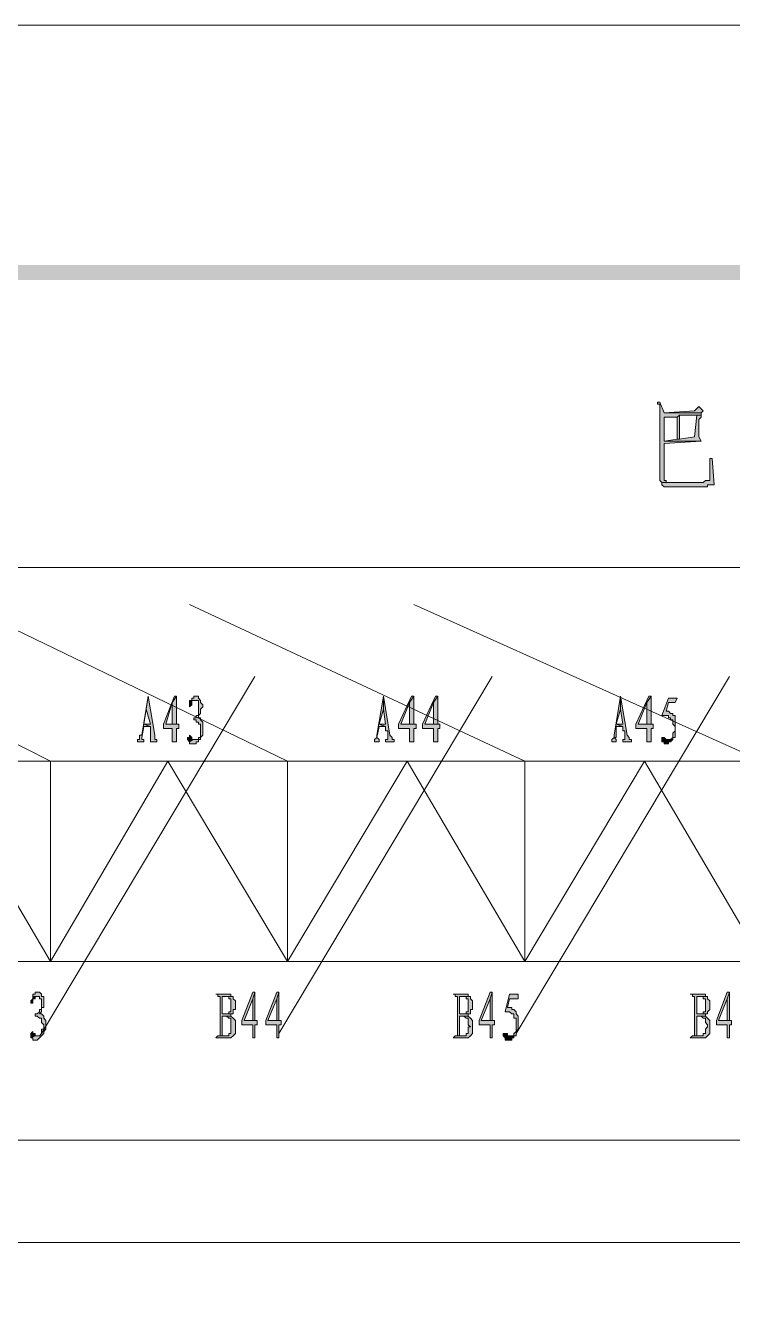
# Model space of a CAD drawing. Header units: millimetres. Extents: x 6 to 291, y 4 to 206.
# Drawn here: x 228.75 to 242.51, y 181.12 to 205.74 of the extents above; entities that cross this region are included whole.
import ezdxf

# ---------------------------------------------------------------- set-up
doc = ezdxf.new("R2010")
doc.units = ezdxf.units.MM
doc.layers.add('C00-00-00', color=7, linetype='Continuous')

msp = doc.modelspace()

# ---------------------------------------------------------------- hatches: boundary and pattern name
at = {"layer": 'C00-00-00'}
h = msp.add_hatch(color=256, dxfattribs=at)
h.dxf.hatch_style = 2
h.paths.add_polyline_path([(17.653, 201.083336), (17.907, 200.787002), (286.469659, 201.083336)])
h = msp.add_hatch(color=256, dxfattribs=at)
h.dxf.hatch_style = 2
h.paths.add_polyline_path([(17.907, 200.787002), (286.469659, 201.083336), (286.173327, 200.787002)])
h = msp.add_hatch(color=256, dxfattribs=at)
h.dxf.hatch_style = 2
h.paths.add_polyline_path([(241.088337, 198.416336), (241.046003, 198.416336), (241.046003, 198.374002), (241.088337, 198.374002), (241.088337, 198.247002), (241.088337, 198.204669), (241.088337, 196.892336), (241.13067, 196.850002), (241.25767, 196.850002), (241.215337, 196.850002), (241.215337, 196.892336), (241.173003, 196.892336), (241.173003, 196.934669), (241.173003, 197.612002), (241.89267, 197.654336), (241.173003, 197.654336), (241.173003, 198.120002), (241.427003, 198.120002), (241.469337, 198.162336), (241.808003, 198.162336), (241.89267, 198.162336), (241.89267, 198.204669), (241.173003, 198.204669)])
h = msp.add_hatch(color=256, dxfattribs=at)
h.dxf.hatch_style = 2
h.paths.add_polyline_path([(241.850338, 198.331669), (241.808004, 198.289336), (241.765671, 198.247002), (241.173004, 198.204669), (241.892671, 198.204669), (241.935004, 198.247002)])
h = msp.add_hatch(color=256, dxfattribs=at)
h.dxf.hatch_style = 2
h.paths.add_polyline_path([(241.892664, 198.162336), (241.807997, 198.162336), (241.765664, 197.739003), (241.469331, 197.696669), (241.426997, 197.696669), (241.172997, 197.654336), (241.892664, 197.654336), (241.850331, 197.739003), (241.850331, 198.077669), (241.892664, 198.120003)])
h = msp.add_hatch(color=256, dxfattribs=at)
h.dxf.hatch_style = 2
h.paths.add_polyline_path([(241.469337, 198.162336), (241.426995, 198.120003), (241.426995, 197.696669), (241.469337, 197.696669)])
h = msp.add_hatch(color=256, dxfattribs=at)
h.dxf.hatch_style = 2
h.paths.add_polyline_path([(242.104328, 197.315669), (242.061994, 197.315669), (242.061994, 197.273336), (242.061994, 197.231002), (242.061994, 197.146336), (242.061994, 196.892336), (242.019661, 196.892336), (241.977328, 196.892336), (241.934994, 196.850002), (241.257661, 196.850002), (241.130661, 196.850002), (241.130661, 196.807669), (241.172994, 196.765336), (241.215328, 196.765336), (241.257661, 196.765336), (241.807994, 196.765336), (241.850328, 196.765336), (242.019661, 196.765336), (242.019661, 196.807669), (242.104328, 196.807669), (242.146661, 196.807669)])
h = msp.add_hatch(color=256, dxfattribs=at)
h.dxf.hatch_style = 2
h.paths.add_polyline_path([(231.139994, 192.701335), (231.012994, 191.939335), (230.97066, 191.939335), (230.97066, 191.897002), (230.97066, 191.854669), (230.928327, 191.854669), (230.928327, 191.812335), (231.055327, 191.812335), (231.055327, 191.854669), (231.012994, 191.854669), (231.012994, 191.897002), (231.055327, 192.108669), (231.182327, 192.108669), (231.055327, 192.151002), (231.09766, 192.447335)])
h = msp.add_hatch(color=256, dxfattribs=at)
h.dxf.hatch_style = 2
h.paths.add_polyline_path([(231.139994, 192.701335), (231.09766, 192.447335), (231.182327, 192.151002), (231.055327, 192.151002), (231.182327, 192.108669), (231.182327, 192.024002), (231.182327, 191.854669), (231.182327, 191.812335), (231.309327, 191.812335), (231.309327, 191.854669), (231.266994, 191.854669), (231.266994, 191.897002), (231.266994, 191.939335)])
h = msp.add_hatch(color=256, dxfattribs=at)
h.dxf.hatch_style = 2
h.paths.add_polyline_path([(231.690331, 192.701335), (231.647998, 192.701335), (231.436331, 192.151002), (231.436331, 192.066335), (231.605665, 192.066335), (231.605665, 191.812335), (231.690331, 191.812335), (231.690331, 192.066335), (231.732665, 192.066335), (231.732665, 192.151002), (231.690331, 192.151002), (231.478665, 192.151002), (231.605665, 192.574335)])
h = msp.add_hatch(color=256, dxfattribs=at)
h.dxf.hatch_style = 2
h.paths.add_polyline_path([(231.690331, 192.701335), (231.605663, 192.574336), (231.605663, 192.151003), (231.478668, 192.151003), (231.690331, 192.151003)])
h = msp.add_hatch(color=256, dxfattribs=at)
h.dxf.hatch_style = 2
h.paths.add_polyline_path([(232.071332, 192.701335), (232.028999, 192.701335), (232.028999, 192.659002), (231.986665, 192.659002), (231.986665, 192.616669), (231.944332, 192.616669), (232.028999, 192.616669), (232.113665, 192.616669), (232.113665, 192.574335), (232.113665, 192.362669), (232.113665, 192.320335), (232.071332, 192.320335), (232.071332, 192.278002), (232.028999, 192.278002), (232.028999, 192.235669), (232.071332, 192.235669), (232.071332, 192.193335), (232.113665, 192.193335), (232.113665, 192.151002), (232.155999, 192.151002), (232.155999, 192.108669), (232.155999, 192.066335), (232.155999, 191.981669), (232.155999, 191.897002), (232.113665, 191.897002), (232.113665, 191.854669), (232.071332, 191.854669), (232.028999, 191.854669), (231.944332, 191.812335), (231.944332, 191.770002), (231.986665, 191.770002), (232.071332, 191.770002), (232.071332, 191.812335), (232.113665, 191.812335), (232.113665, 191.854669), (232.155999, 191.854669), (232.155999, 191.897002), (232.198332, 191.939335), (232.198332, 191.981669), (232.198332, 192.151002), (232.198332, 192.193335), (232.155999, 192.235669), (232.155999, 192.278002), (232.113665, 192.278002), (232.113665, 192.320335), (232.155999, 192.362669), (232.155999, 192.405002), (232.155999, 192.447335), (232.198332, 192.489669), (232.198332, 192.532002), (232.155999, 192.574335), (232.155999, 192.616669), (232.113665, 192.659002), (232.113665, 192.701335)])
h = msp.add_hatch(color=256, dxfattribs=at)
h.dxf.hatch_style = 2
h.paths.add_polyline_path([(231.944337, 192.616669), (231.944337, 192.574335), (231.944337, 192.532002), (231.944337, 192.489669), (231.986671, 192.532002), (231.986671, 192.574335), (231.986671, 192.616669), (232.029004, 192.616669)])
h = msp.add_hatch(color=256, dxfattribs=at)
h.dxf.hatch_style = 2
h.paths.add_polyline_path([(235.712001, 192.701335), (235.585001, 191.939335), (235.585001, 191.897002), (235.542668, 191.854669), (235.542668, 191.812335), (235.627335, 191.812335), (235.627335, 191.854669), (235.585001, 191.897002), (235.627335, 192.108669), (235.754335, 192.108669), (235.627335, 192.151002), (235.712001, 192.447335)])
h = msp.add_hatch(color=256, dxfattribs=at)
h.dxf.hatch_style = 2
h.paths.add_polyline_path([(235.712001, 192.701335), (235.712001, 192.447335), (235.754335, 192.151002), (235.627335, 192.151002), (235.754335, 192.108669), (235.754335, 192.024002), (235.796668, 192.024002), (235.796668, 191.854669), (235.754335, 191.854669), (235.754335, 191.812335), (235.923668, 191.812335), (235.923668, 191.854669), (235.881335, 191.854669), (235.881335, 191.897002), (235.839001, 191.939335)])
h = msp.add_hatch(color=256, dxfattribs=at)
h.dxf.hatch_style = 2
h.paths.add_polyline_path([(236.304665, 192.701335), (236.262332, 192.701335), (236.008332, 192.151002), (236.008332, 192.066335), (236.219999, 192.066335), (236.219999, 191.812335), (236.304665, 191.812335), (236.304665, 192.066335), (236.346999, 192.066335), (236.346999, 192.151002), (236.304665, 192.151002), (236.050665, 192.151002), (236.219999, 192.574335)])
h = msp.add_hatch(color=256, dxfattribs=at)
h.dxf.hatch_style = 2
h.paths.add_polyline_path([(236.304665, 192.701335), (236.219997, 192.574336), (236.219997, 192.151003), (236.05066, 192.151003), (236.304665, 192.151003)])
h = msp.add_hatch(color=256, dxfattribs=at)
h.dxf.hatch_style = 2
h.paths.add_polyline_path([(236.770335, 192.701335), (236.728001, 192.701335), (236.474001, 192.151002), (236.474001, 192.066335), (236.685668, 192.066335), (236.685668, 191.812335), (236.770335, 191.812335), (236.770335, 192.066335), (236.812668, 192.066335), (236.812668, 192.151002), (236.770335, 192.151002), (236.516335, 192.151002), (236.685668, 192.574335)])
h = msp.add_hatch(color=256, dxfattribs=at)
h.dxf.hatch_style = 2
h.paths.add_polyline_path([(236.770335, 192.701335), (236.685666, 192.574336), (236.685666, 192.151003), (236.516329, 192.151003), (236.770335, 192.151003)])
h = msp.add_hatch(color=256, dxfattribs=at)
h.dxf.hatch_style = 2
h.paths.add_polyline_path([(240.326335, 192.701335), (240.199335, 191.939335), (240.199335, 191.897002), (240.157002, 191.854669), (240.157002, 191.812335), (240.241669, 191.812335), (240.241669, 191.854669), (240.199335, 191.897002), (240.241669, 191.897002), (240.241669, 192.108669), (240.368669, 192.108669), (240.241669, 192.151002), (240.326335, 192.447335)])
h = msp.add_hatch(color=256, dxfattribs=at)
h.dxf.hatch_style = 2
h.paths.add_polyline_path([(240.326335, 192.701335), (240.326335, 192.447335), (240.368669, 192.151002), (240.241669, 192.151002), (240.368669, 192.108669), (240.368669, 192.024002), (240.411002, 192.024002), (240.411002, 191.897002), (240.411002, 191.854669), (240.368669, 191.854669), (240.368669, 191.812335), (240.538002, 191.812335), (240.538002, 191.854669), (240.495669, 191.854669), (240.495669, 191.897002), (240.453335, 191.939335)])
h = msp.add_hatch(color=256, dxfattribs=at)
h.dxf.hatch_style = 2
h.paths.add_polyline_path([(240.918999, 192.701335), (240.876666, 192.701335), (240.622666, 192.151002), (240.622666, 192.066335), (240.834333, 192.066335), (240.834333, 191.812335), (240.918999, 191.812335), (240.918999, 192.066335), (240.961333, 192.066335), (240.961333, 192.151002), (240.918999, 192.151002), (240.664999, 192.151002), (240.834333, 192.574335)])
h = msp.add_hatch(color=256, dxfattribs=at)
h.dxf.hatch_style = 2
h.paths.add_polyline_path([(240.918999, 192.701335), (240.834331, 192.574336), (240.834331, 192.151003), (240.664994, 192.151003), (240.918999, 192.151003)])
h = msp.add_hatch(color=256, dxfattribs=at)
h.dxf.hatch_style = 2
h.paths.add_polyline_path([(241.426995, 192.659003), (241.257661, 192.659003), (241.130661, 192.320336), (241.215328, 192.320336), (241.257661, 192.320336), (241.257661, 192.278003), (241.299995, 192.278003), (241.299995, 192.23567), (241.342328, 192.23567), (241.342328, 192.193336), (241.342328, 192.151003), (241.384661, 192.10867), (241.384661, 192.024003), (241.342328, 191.98167), (241.342328, 191.939336), (241.342328, 191.897003), (241.299995, 191.85467), (241.257661, 191.85467), (241.215328, 191.85467), (241.342328, 191.85467), (241.342328, 191.897003), (241.384661, 191.897003), (241.384661, 191.939336), (241.384661, 191.98167), (241.384661, 192.23567), (241.384661, 192.278003), (241.384661, 192.320336), (241.342328, 192.320336), (241.342328, 192.36267), (241.299995, 192.36267), (241.257661, 192.405003), (241.215328, 192.405003), (241.257661, 192.574336), (241.384661, 192.574336)])
h = msp.add_hatch(color=256, dxfattribs=at)
h.dxf.hatch_style = 2
h.paths.add_polyline_path([(231.944337, 191.939336), (231.944337, 191.897002), (231.902004, 191.897002), (231.902004, 191.854669), (231.944337, 191.812336), (232.029004, 191.854669), (231.986671, 191.854669), (231.986671, 191.897002)])
h = msp.add_hatch(color=256, dxfattribs=at)
h.dxf.hatch_style = 2
h.paths.add_polyline_path([(241.173005, 191.897002), (241.130672, 191.897002), (241.130672, 191.854668), (241.130672, 191.812335), (241.173005, 191.812335), (241.173005, 191.770002), (241.257672, 191.770002), (241.257672, 191.812335), (241.300005, 191.812335), (241.342339, 191.854668), (241.215339, 191.854668)])
h = msp.add_hatch(color=256, dxfattribs=at)
h.dxf.hatch_style = 2
h.paths.add_polyline_path([(228.981001, 186.944003), (228.938667, 186.944003), (228.938667, 186.90167), (228.896334, 186.90167), (228.896334, 186.859337), (228.981001, 186.859337), (229.023334, 186.859337), (229.023334, 186.817003), (229.065667, 186.817003), (229.065667, 186.605337), (229.023334, 186.605337), (229.023334, 186.563003), (228.981001, 186.52067), (228.938667, 186.52067), (228.938667, 186.478337), (228.981001, 186.478337), (229.023334, 186.436003), (229.065667, 186.436003), (229.065667, 186.39367), (229.065667, 186.351337), (229.108001, 186.309003), (229.108001, 186.224337), (229.065667, 186.224337), (229.065667, 186.13967), (229.023334, 186.097337), (228.938667, 186.097337), (228.854001, 186.055003), (228.896334, 186.055003), (228.896334, 186.01267), (228.981001, 186.01267), (229.023334, 186.055003), (229.065667, 186.097337), (229.108001, 186.13967), (229.108001, 186.182003), (229.150334, 186.224337), (229.150334, 186.39367), (229.108001, 186.436003), (229.108001, 186.478337), (229.065667, 186.52067), (229.023334, 186.52067), (229.065667, 186.563003), (229.065667, 186.605337), (229.065667, 186.64767), (229.108001, 186.64767), (229.108001, 186.690003), (229.108001, 186.732337), (229.108001, 186.77467), (229.108001, 186.817003), (229.108001, 186.859337), (229.065667, 186.859337), (229.065667, 186.90167), (229.023334, 186.944003)])
h = msp.add_hatch(color=256, dxfattribs=at)
h.dxf.hatch_style = 2
h.paths.add_polyline_path([(232.62167, 186.901669), (232.452337, 186.901669), (232.49467, 186.901669), (232.49467, 186.859336), (232.537003, 186.859336), (232.537003, 186.097336), (232.49467, 186.097336), (232.62167, 186.097336), (232.579337, 186.097336), (232.579337, 186.478336), (232.74867, 186.478336), (232.706337, 186.478336), (232.74867, 186.478336), (232.74867, 186.520669), (232.62167, 186.520669), (232.579337, 186.520669), (232.579337, 186.859336), (232.62167, 186.859336), (232.74867, 186.859336), (232.74867, 186.901669), (232.706337, 186.901669)])
h = msp.add_hatch(color=256, dxfattribs=at)
h.dxf.hatch_style = 2
h.paths.add_polyline_path([(233.214334, 186.944003), (233.172001, 186.944003), (232.960334, 186.39367), (232.960334, 186.309003), (233.172001, 186.309003), (233.172001, 186.055003), (233.214334, 186.055003), (233.214334, 186.309003), (233.256667, 186.309003), (233.256667, 186.39367), (233.214334, 186.39367), (233.002667, 186.39367), (233.172001, 186.817003)])
h = msp.add_hatch(color=256, dxfattribs=at)
h.dxf.hatch_style = 2
h.paths.add_polyline_path([(233.214334, 186.944003), (233.172008, 186.817002), (233.172008, 186.393669), (233.002671, 186.393669), (233.214334, 186.393669)])
h = msp.add_hatch(color=256, dxfattribs=at)
h.dxf.hatch_style = 2
h.paths.add_polyline_path([(233.680003, 186.944003), (233.63767, 186.944003), (233.426003, 186.39367), (233.426003, 186.309003), (233.63767, 186.309003), (233.63767, 186.055003), (233.680003, 186.055003), (233.680003, 186.309003), (233.722337, 186.309003), (233.722337, 186.39367), (233.680003, 186.39367), (233.468337, 186.39367), (233.63767, 186.817003)])
h = msp.add_hatch(color=256, dxfattribs=at)
h.dxf.hatch_style = 2
h.paths.add_polyline_path([(233.680003, 186.944003), (233.637661, 186.817002), (233.637661, 186.393669), (233.46834, 186.393669), (233.680003, 186.393669)])
h = msp.add_hatch(color=256, dxfattribs=at)
h.dxf.hatch_style = 2
h.paths.add_polyline_path([(237.236004, 186.901669), (237.066671, 186.901669), (237.109004, 186.901669), (237.109004, 186.859336), (237.151337, 186.859336), (237.151337, 186.097336), (237.109004, 186.097336), (237.236004, 186.097336), (237.193671, 186.097336), (237.193671, 186.478336), (237.363004, 186.478336), (237.320671, 186.478336), (237.363004, 186.478336), (237.363004, 186.520669), (237.236004, 186.520669), (237.193671, 186.520669), (237.193671, 186.859336), (237.236004, 186.859336), (237.363004, 186.859336), (237.363004, 186.901669), (237.320671, 186.901669)])
h = msp.add_hatch(color=256, dxfattribs=at)
h.dxf.hatch_style = 2
h.paths.add_polyline_path([(237.828668, 186.944003), (237.786335, 186.944003), (237.574668, 186.39367), (237.574668, 186.309003), (237.786335, 186.309003), (237.786335, 186.055003), (237.828668, 186.055003), (237.828668, 186.309003), (237.871001, 186.309003), (237.871001, 186.39367), (237.828668, 186.39367), (237.617001, 186.39367), (237.786335, 186.817003)])
h = msp.add_hatch(color=256, dxfattribs=at)
h.dxf.hatch_style = 2
h.paths.add_polyline_path([(237.828668, 186.944003), (237.786326, 186.817002), (237.786326, 186.393669), (237.617004, 186.393669), (237.828668, 186.393669)])
h = msp.add_hatch(color=256, dxfattribs=at)
h.dxf.hatch_style = 2
h.paths.add_polyline_path([(238.336663, 186.901669), (238.16733, 186.901669), (238.082663, 186.563002), (238.124997, 186.563002), (238.16733, 186.563002), (238.209663, 186.520669), (238.251997, 186.520669), (238.251997, 186.478336), (238.251997, 186.436002), (238.29433, 186.436002), (238.29433, 186.393669), (238.29433, 186.351336), (238.29433, 186.266669), (238.29433, 186.224336), (238.29433, 186.182002), (238.251997, 186.139669), (238.251997, 186.097336), (238.209663, 186.097336), (238.124997, 186.097336), (238.251997, 186.097336), (238.29433, 186.097336), (238.29433, 186.139669), (238.29433, 186.182002), (238.336663, 186.224336), (238.336663, 186.478336), (238.29433, 186.520669), (238.29433, 186.563002), (238.251997, 186.605336), (238.209663, 186.605336), (238.209663, 186.647669), (238.16733, 186.647669), (238.124997, 186.647669), (238.16733, 186.817002), (238.336663, 186.817002)])
h = msp.add_hatch(color=256, dxfattribs=at)
h.dxf.hatch_style = 2
h.paths.add_polyline_path([(241.850338, 186.901669), (241.681004, 186.901669), (241.723338, 186.901669), (241.723338, 186.859336), (241.765671, 186.859336), (241.765671, 186.097336), (241.723338, 186.097336), (241.850338, 186.097336), (241.808004, 186.097336), (241.808004, 186.478336), (241.977338, 186.478336), (241.935004, 186.478336), (241.977338, 186.478336), (241.977338, 186.520669), (241.850338, 186.520669), (241.808004, 186.520669), (241.808004, 186.859336), (241.850338, 186.859336), (241.977338, 186.859336), (241.977338, 186.901669), (241.935004, 186.901669)])
h = msp.add_hatch(color=256, dxfattribs=at)
h.dxf.hatch_style = 2
h.paths.add_polyline_path([(242.443002, 186.944003), (242.400669, 186.944003), (242.189002, 186.39367), (242.189002, 186.309003), (242.400669, 186.309003), (242.400669, 186.055003), (242.443002, 186.055003), (242.443002, 186.309003), (242.485335, 186.309003), (242.485335, 186.39367), (242.443002, 186.39367), (242.231335, 186.39367), (242.400669, 186.817003)])
h = msp.add_hatch(color=256, dxfattribs=at)
h.dxf.hatch_style = 2
h.paths.add_polyline_path([(242.443002, 186.944003), (242.40066, 186.817002), (242.40066, 186.393669), (242.231339, 186.393669), (242.443002, 186.393669)])
h = msp.add_hatch(color=256, dxfattribs=at)
h.dxf.hatch_style = 2
h.paths.add_polyline_path([(228.896332, 186.859337), (228.896332, 186.817003), (228.853999, 186.77467), (228.853999, 186.732337), (228.896332, 186.732337), (228.896332, 186.77467), (228.896332, 186.817003), (228.938665, 186.817003), (228.938665, 186.859337), (228.980999, 186.859337)])
h = msp.add_hatch(color=256, dxfattribs=at)
h.dxf.hatch_style = 2
h.paths.add_polyline_path([(232.748665, 186.859337), (232.621665, 186.859337), (232.663998, 186.859337), (232.706331, 186.859337), (232.706331, 186.817003), (232.748665, 186.817003), (232.748665, 186.732337), (232.748665, 186.64767), (232.748665, 186.563003), (232.706331, 186.563003), (232.706331, 186.52067), (232.663998, 186.52067), (232.621665, 186.52067), (232.748665, 186.52067), (232.790998, 186.52067), (232.790998, 186.563003), (232.790998, 186.605337), (232.833331, 186.605337), (232.833331, 186.77467), (232.790998, 186.817003), (232.790998, 186.859337)])
h = msp.add_hatch(color=256, dxfattribs=at)
h.dxf.hatch_style = 2
h.paths.add_polyline_path([(237.362999, 186.859337), (237.235999, 186.859337), (237.278332, 186.859337), (237.320665, 186.859337), (237.320665, 186.817003), (237.362999, 186.817003), (237.362999, 186.732337), (237.362999, 186.64767), (237.362999, 186.563003), (237.320665, 186.563003), (237.320665, 186.52067), (237.278332, 186.52067), (237.235999, 186.52067), (237.362999, 186.52067), (237.405332, 186.52067), (237.405332, 186.563003), (237.405332, 186.605337), (237.447665, 186.605337), (237.447665, 186.77467), (237.405332, 186.817003), (237.405332, 186.859337)])
h = msp.add_hatch(color=256, dxfattribs=at)
h.dxf.hatch_style = 2
h.paths.add_polyline_path([(241.977333, 186.859337), (241.892666, 186.859337), (241.934999, 186.859337), (241.934999, 186.817003), (241.977333, 186.817003), (241.977333, 186.77467), (241.977333, 186.732337), (241.977333, 186.64767), (241.977333, 186.563003), (241.934999, 186.563003), (241.934999, 186.52067), (241.892666, 186.52067), (241.850333, 186.52067), (241.977333, 186.52067), (242.019666, 186.52067), (242.019666, 186.563003), (242.061999, 186.605337), (242.061999, 186.77467), (242.019666, 186.817003), (242.019666, 186.859337)])
h = msp.add_hatch(color=256, dxfattribs=at)
h.dxf.hatch_style = 2
h.paths.add_polyline_path([(232.748665, 186.478336), (232.621665, 186.478336), (232.663998, 186.478336), (232.706331, 186.436003), (232.748665, 186.436003), (232.748665, 186.393669), (232.748665, 186.182003), (232.748665, 186.139669), (232.706331, 186.139669), (232.706331, 186.097336), (232.663998, 186.097336), (232.494665, 186.097336), (232.452331, 186.055003), (232.494665, 186.055003), (232.706331, 186.055003), (232.748665, 186.055003), (232.790998, 186.097336), (232.833331, 186.139669), (232.833331, 186.182003), (232.833331, 186.351336), (232.833331, 186.393669), (232.790998, 186.436003)])
h = msp.add_hatch(color=256, dxfattribs=at)
h.dxf.hatch_style = 2
h.paths.add_polyline_path([(237.362999, 186.478336), (237.235999, 186.478336), (237.278332, 186.478336), (237.320665, 186.436003), (237.362999, 186.436003), (237.362999, 186.393669), (237.362999, 186.309003), (237.405332, 186.266669), (237.362999, 186.266669), (237.362999, 186.182003), (237.362999, 186.139669), (237.320665, 186.139669), (237.320665, 186.097336), (237.278332, 186.097336), (237.108999, 186.097336), (237.066665, 186.055003), (237.108999, 186.055003), (237.320665, 186.055003), (237.362999, 186.055003), (237.405332, 186.097336), (237.447665, 186.139669), (237.447665, 186.182003), (237.447665, 186.351336), (237.447665, 186.393669), (237.405332, 186.436003)])
h = msp.add_hatch(color=256, dxfattribs=at)
h.dxf.hatch_style = 2
h.paths.add_polyline_path([(241.977333, 186.478336), (241.850333, 186.478336), (241.892666, 186.478336), (241.934999, 186.436003), (241.977333, 186.436003), (241.977333, 186.393669), (241.977333, 186.351336), (242.019666, 186.309003), (242.019666, 186.266669), (241.977333, 186.224336), (241.977333, 186.182003), (241.977333, 186.139669), (241.934999, 186.139669), (241.934999, 186.097336), (241.892666, 186.097336), (241.723333, 186.097336), (241.680999, 186.055003), (241.723333, 186.055003), (241.934999, 186.055003), (241.977333, 186.055003), (242.019666, 186.097336), (242.061999, 186.139669), (242.061999, 186.182003), (242.061999, 186.351336), (242.061999, 186.393669), (242.019666, 186.436003)])
h = msp.add_hatch(color=256, dxfattribs=at)
h.dxf.hatch_style = 2
h.paths.add_polyline_path([(228.896332, 186.182002), (228.853999, 186.139669), (228.853999, 186.097335), (228.853999, 186.055002), (228.938665, 186.097335), (228.938665, 186.139669), (228.896332, 186.139669)])
h = msp.add_hatch(color=256, dxfattribs=at)
h.dxf.hatch_style = 2
h.paths.add_polyline_path([(238.082674, 186.13967), (238.04034, 186.13967), (238.04034, 186.097336), (238.082674, 186.055003), (238.082674, 186.01267), (238.125007, 186.01267), (238.209674, 186.01267), (238.209674, 186.055003), (238.252007, 186.055003), (238.252007, 186.097336), (238.125007, 186.097336), (238.125007, 186.13967)])

# ---------------------------------------------------------------- linework, layer by layer
at = {"layer": 'C00-00-00', "lineweight": 15}
msp.add_lwpolyline([(291.126319, 205.740002), (5.799667, 205.740002), (5.799667, 3.979343), (291.126319, 3.979343)], dxfattribs=at)
at = {"layer": 'C00-00-00', "lineweight": 13}
for points in [[(241.088337, 198.416336), (241.046003, 198.416336), (241.046003, 198.374002), (241.088337, 198.374002), (241.088337, 198.247002), (241.088337, 198.204669), (241.088337, 196.892336), (241.13067, 196.850002), (241.25767, 196.850002), (241.215337, 196.850002), (241.215337, 196.892336), (241.173003, 196.892336), (241.173003, 196.934669), (241.173003, 197.612002), (241.89267, 197.654336), (241.173003, 197.654336), (241.173003, 198.120002), (241.427003, 198.120002), (241.469337, 198.162336), (241.808003, 198.162336), (241.89267, 198.162336), (241.89267, 198.204669), (241.173003, 198.204669)], [(241.850338, 198.331669), (241.808004, 198.289336), (241.765671, 198.247002), (241.173004, 198.204669), (241.892671, 198.204669), (241.935004, 198.247002)], [(241.892664, 198.162336), (241.807997, 198.162336), (241.765664, 197.739003), (241.469331, 197.696669), (241.426997, 197.696669), (241.172997, 197.654336), (241.892664, 197.654336), (241.850331, 197.739003), (241.850331, 198.077669), (241.892664, 198.120003)], [(241.469337, 198.162336), (241.426995, 198.120003), (241.426995, 197.696669), (241.469337, 197.696669)], [(242.104328, 197.315669), (242.061994, 197.315669), (242.061994, 197.273336), (242.061994, 197.231002), (242.061994, 197.146336), (242.061994, 196.892336), (242.019661, 196.892336), (241.977328, 196.892336), (241.934994, 196.850002), (241.257661, 196.850002), (241.130661, 196.850002), (241.130661, 196.807669), (241.172994, 196.765336), (241.215328, 196.765336), (241.257661, 196.765336), (241.807994, 196.765336), (241.850328, 196.765336), (242.019661, 196.765336), (242.019661, 196.807669), (242.104328, 196.807669), (242.146661, 196.807669)], [(231.139994, 192.701335), (231.012994, 191.939335), (230.97066, 191.939335), (230.97066, 191.897002), (230.97066, 191.854669), (230.928327, 191.854669), (230.928327, 191.812335), (231.055327, 191.812335), (231.055327, 191.854669), (231.012994, 191.854669), (231.012994, 191.897002), (231.055327, 192.108669), (231.182327, 192.108669), (231.055327, 192.151002), (231.09766, 192.447335)], [(231.139994, 192.701335), (231.09766, 192.447335), (231.182327, 192.151002), (231.055327, 192.151002), (231.182327, 192.108669), (231.182327, 192.024002), (231.182327, 191.854669), (231.182327, 191.812335), (231.309327, 191.812335), (231.309327, 191.854669), (231.266994, 191.854669), (231.266994, 191.897002), (231.266994, 191.939335)], [(231.690331, 192.701335), (231.647998, 192.701335), (231.436331, 192.151002), (231.436331, 192.066335), (231.605665, 192.066335), (231.605665, 191.812335), (231.690331, 191.812335), (231.690331, 192.066335), (231.732665, 192.066335), (231.732665, 192.151002), (231.690331, 192.151002), (231.478665, 192.151002), (231.605665, 192.574335)], [(231.690331, 192.701335), (231.605663, 192.574336), (231.605663, 192.151003), (231.478668, 192.151003), (231.690331, 192.151003)], [(232.071332, 192.701335), (232.028999, 192.701335), (232.028999, 192.659002), (231.986665, 192.659002), (231.986665, 192.616669), (231.944332, 192.616669), (232.028999, 192.616669), (232.113665, 192.616669), (232.113665, 192.574335), (232.113665, 192.362669), (232.113665, 192.320335), (232.071332, 192.320335), (232.071332, 192.278002), (232.028999, 192.278002), (232.028999, 192.235669), (232.071332, 192.235669), (232.071332, 192.193335), (232.113665, 192.193335), (232.113665, 192.151002), (232.155999, 192.151002), (232.155999, 192.108669), (232.155999, 192.066335), (232.155999, 191.981669), (232.155999, 191.897002), (232.113665, 191.897002), (232.113665, 191.854669), (232.071332, 191.854669), (232.028999, 191.854669), (231.944332, 191.812335), (231.944332, 191.770002), (231.986665, 191.770002), (232.071332, 191.770002), (232.071332, 191.812335), (232.113665, 191.812335), (232.113665, 191.854669), (232.155999, 191.854669), (232.155999, 191.897002), (232.198332, 191.939335), (232.198332, 191.981669), (232.198332, 192.151002), (232.198332, 192.193335), (232.155999, 192.235669), (232.155999, 192.278002), (232.113665, 192.278002), (232.113665, 192.320335), (232.155999, 192.362669), (232.155999, 192.405002), (232.155999, 192.447335), (232.198332, 192.489669), (232.198332, 192.532002), (232.155999, 192.574335), (232.155999, 192.616669), (232.113665, 192.659002), (232.113665, 192.701335)], [(231.944337, 192.616669), (231.944337, 192.574335), (231.944337, 192.532002), (231.944337, 192.489669), (231.986671, 192.532002), (231.986671, 192.574335), (231.986671, 192.616669), (232.029004, 192.616669)], [(235.712001, 192.701335), (235.585001, 191.939335), (235.585001, 191.897002), (235.542668, 191.854669), (235.542668, 191.812335), (235.627335, 191.812335), (235.627335, 191.854669), (235.585001, 191.897002), (235.627335, 192.108669), (235.754335, 192.108669), (235.627335, 192.151002), (235.712001, 192.447335)], [(235.712001, 192.701335), (235.712001, 192.447335), (235.754335, 192.151002), (235.627335, 192.151002), (235.754335, 192.108669), (235.754335, 192.024002), (235.796668, 192.024002), (235.796668, 191.854669), (235.754335, 191.854669), (235.754335, 191.812335), (235.923668, 191.812335), (235.923668, 191.854669), (235.881335, 191.854669), (235.881335, 191.897002), (235.839001, 191.939335)], [(236.304665, 192.701335), (236.262332, 192.701335), (236.008332, 192.151002), (236.008332, 192.066335), (236.219999, 192.066335), (236.219999, 191.812335), (236.304665, 191.812335), (236.304665, 192.066335), (236.346999, 192.066335), (236.346999, 192.151002), (236.304665, 192.151002), (236.050665, 192.151002), (236.219999, 192.574335)], [(236.304665, 192.701335), (236.219997, 192.574336), (236.219997, 192.151003), (236.05066, 192.151003), (236.304665, 192.151003)], [(236.770335, 192.701335), (236.728001, 192.701335), (236.474001, 192.151002), (236.474001, 192.066335), (236.685668, 192.066335), (236.685668, 191.812335), (236.770335, 191.812335), (236.770335, 192.066335), (236.812668, 192.066335), (236.812668, 192.151002), (236.770335, 192.151002), (236.516335, 192.151002), (236.685668, 192.574335)], [(236.770335, 192.701335), (236.685666, 192.574336), (236.685666, 192.151003), (236.516329, 192.151003), (236.770335, 192.151003)], [(240.326335, 192.701335), (240.199335, 191.939335), (240.199335, 191.897002), (240.157002, 191.854669), (240.157002, 191.812335), (240.241669, 191.812335), (240.241669, 191.854669), (240.199335, 191.897002), (240.241669, 191.897002), (240.241669, 192.108669), (240.368669, 192.108669), (240.241669, 192.151002), (240.326335, 192.447335)], [(240.326335, 192.701335), (240.326335, 192.447335), (240.368669, 192.151002), (240.241669, 192.151002), (240.368669, 192.108669), (240.368669, 192.024002), (240.411002, 192.024002), (240.411002, 191.897002), (240.411002, 191.854669), (240.368669, 191.854669), (240.368669, 191.812335), (240.538002, 191.812335), (240.538002, 191.854669), (240.495669, 191.854669), (240.495669, 191.897002), (240.453335, 191.939335)], [(240.918999, 192.701335), (240.876666, 192.701335), (240.622666, 192.151002), (240.622666, 192.066335), (240.834333, 192.066335), (240.834333, 191.812335), (240.918999, 191.812335), (240.918999, 192.066335), (240.961333, 192.066335), (240.961333, 192.151002), (240.918999, 192.151002), (240.664999, 192.151002), (240.834333, 192.574335)], [(240.918999, 192.701335), (240.834331, 192.574336), (240.834331, 192.151003), (240.664994, 192.151003), (240.918999, 192.151003)], [(241.426995, 192.659003), (241.257661, 192.659003), (241.130661, 192.320336), (241.215328, 192.320336), (241.257661, 192.320336), (241.257661, 192.278003), (241.299995, 192.278003), (241.299995, 192.23567), (241.342328, 192.23567), (241.342328, 192.193336), (241.342328, 192.151003), (241.384661, 192.10867), (241.384661, 192.024003), (241.342328, 191.98167), (241.342328, 191.939336), (241.342328, 191.897003), (241.299995, 191.85467), (241.257661, 191.85467), (241.215328, 191.85467), (241.342328, 191.85467), (241.342328, 191.897003), (241.384661, 191.897003), (241.384661, 191.939336), (241.384661, 191.98167), (241.384661, 192.23567), (241.384661, 192.278003), (241.384661, 192.320336), (241.342328, 192.320336), (241.342328, 192.36267), (241.299995, 192.36267), (241.257661, 192.405003), (241.215328, 192.405003), (241.257661, 192.574336), (241.384661, 192.574336)], [(231.944337, 191.939336), (231.944337, 191.897002), (231.902004, 191.897002), (231.902004, 191.854669), (231.944337, 191.812336), (232.029004, 191.854669), (231.986671, 191.854669), (231.986671, 191.897002)], [(241.173005, 191.897002), (241.130672, 191.897002), (241.130672, 191.854668), (241.130672, 191.812335), (241.173005, 191.812335), (241.173005, 191.770002), (241.257672, 191.770002), (241.257672, 191.812335), (241.300005, 191.812335), (241.342339, 191.854668), (241.215339, 191.854668)], [(228.981001, 186.944003), (228.938667, 186.944003), (228.938667, 186.90167), (228.896334, 186.90167), (228.896334, 186.859337), (228.981001, 186.859337), (229.023334, 186.859337), (229.023334, 186.817003), (229.065667, 186.817003), (229.065667, 186.605337), (229.023334, 186.605337), (229.023334, 186.563003), (228.981001, 186.52067), (228.938667, 186.52067), (228.938667, 186.478337), (228.981001, 186.478337), (229.023334, 186.436003), (229.065667, 186.436003), (229.065667, 186.39367), (229.065667, 186.351337), (229.108001, 186.309003), (229.108001, 186.224337), (229.065667, 186.224337), (229.065667, 186.13967), (229.023334, 186.097337), (228.938667, 186.097337), (228.854001, 186.055003), (228.896334, 186.055003), (228.896334, 186.01267), (228.981001, 186.01267), (229.023334, 186.055003), (229.065667, 186.097337), (229.108001, 186.13967), (229.108001, 186.182003), (229.150334, 186.224337), (229.150334, 186.39367), (229.108001, 186.436003), (229.108001, 186.478337), (229.065667, 186.52067), (229.023334, 186.52067), (229.065667, 186.563003), (229.065667, 186.605337), (229.065667, 186.64767), (229.108001, 186.64767), (229.108001, 186.690003), (229.108001, 186.732337), (229.108001, 186.77467), (229.108001, 186.817003), (229.108001, 186.859337), (229.065667, 186.859337), (229.065667, 186.90167), (229.023334, 186.944003)], [(232.62167, 186.901669), (232.452337, 186.901669), (232.49467, 186.901669), (232.49467, 186.859336), (232.537003, 186.859336), (232.537003, 186.097336), (232.49467, 186.097336), (232.62167, 186.097336), (232.579337, 186.097336), (232.579337, 186.478336), (232.74867, 186.478336), (232.706337, 186.478336), (232.74867, 186.478336), (232.74867, 186.520669), (232.62167, 186.520669), (232.579337, 186.520669), (232.579337, 186.859336), (232.62167, 186.859336), (232.74867, 186.859336), (232.74867, 186.901669), (232.706337, 186.901669)], [(233.214334, 186.944003), (233.172001, 186.944003), (232.960334, 186.39367), (232.960334, 186.309003), (233.172001, 186.309003), (233.172001, 186.055003), (233.214334, 186.055003), (233.214334, 186.309003), (233.256667, 186.309003), (233.256667, 186.39367), (233.214334, 186.39367), (233.002667, 186.39367), (233.172001, 186.817003)], [(233.214334, 186.944003), (233.172008, 186.817002), (233.172008, 186.393669), (233.002671, 186.393669), (233.214334, 186.393669)], [(233.680003, 186.944003), (233.63767, 186.944003), (233.426003, 186.39367), (233.426003, 186.309003), (233.63767, 186.309003), (233.63767, 186.055003), (233.680003, 186.055003), (233.680003, 186.309003), (233.722337, 186.309003), (233.722337, 186.39367), (233.680003, 186.39367), (233.468337, 186.39367), (233.63767, 186.817003)], [(233.680003, 186.944003), (233.637661, 186.817002), (233.637661, 186.393669), (233.46834, 186.393669), (233.680003, 186.393669)], [(237.236004, 186.901669), (237.066671, 186.901669), (237.109004, 186.901669), (237.109004, 186.859336), (237.151337, 186.859336), (237.151337, 186.097336), (237.109004, 186.097336), (237.236004, 186.097336), (237.193671, 186.097336), (237.193671, 186.478336), (237.363004, 186.478336), (237.320671, 186.478336), (237.363004, 186.478336), (237.363004, 186.520669), (237.236004, 186.520669), (237.193671, 186.520669), (237.193671, 186.859336), (237.236004, 186.859336), (237.363004, 186.859336), (237.363004, 186.901669), (237.320671, 186.901669)], [(237.828668, 186.944003), (237.786335, 186.944003), (237.574668, 186.39367), (237.574668, 186.309003), (237.786335, 186.309003), (237.786335, 186.055003), (237.828668, 186.055003), (237.828668, 186.309003), (237.871001, 186.309003), (237.871001, 186.39367), (237.828668, 186.39367), (237.617001, 186.39367), (237.786335, 186.817003)], [(237.828668, 186.944003), (237.786326, 186.817002), (237.786326, 186.393669), (237.617004, 186.393669), (237.828668, 186.393669)], [(238.336663, 186.901669), (238.16733, 186.901669), (238.082663, 186.563002), (238.124997, 186.563002), (238.16733, 186.563002), (238.209663, 186.520669), (238.251997, 186.520669), (238.251997, 186.478336), (238.251997, 186.436002), (238.29433, 186.436002), (238.29433, 186.393669), (238.29433, 186.351336), (238.29433, 186.266669), (238.29433, 186.224336), (238.29433, 186.182002), (238.251997, 186.139669), (238.251997, 186.097336), (238.209663, 186.097336), (238.124997, 186.097336), (238.251997, 186.097336), (238.29433, 186.097336), (238.29433, 186.139669), (238.29433, 186.182002), (238.336663, 186.224336), (238.336663, 186.478336), (238.29433, 186.520669), (238.29433, 186.563002), (238.251997, 186.605336), (238.209663, 186.605336), (238.209663, 186.647669), (238.16733, 186.647669), (238.124997, 186.647669), (238.16733, 186.817002), (238.336663, 186.817002)], [(241.850338, 186.901669), (241.681004, 186.901669), (241.723338, 186.901669), (241.723338, 186.859336), (241.765671, 186.859336), (241.765671, 186.097336), (241.723338, 186.097336), (241.850338, 186.097336), (241.808004, 186.097336), (241.808004, 186.478336), (241.977338, 186.478336), (241.935004, 186.478336), (241.977338, 186.478336), (241.977338, 186.520669), (241.850338, 186.520669), (241.808004, 186.520669), (241.808004, 186.859336), (241.850338, 186.859336), (241.977338, 186.859336), (241.977338, 186.901669), (241.935004, 186.901669)], [(242.443002, 186.944003), (242.400669, 186.944003), (242.189002, 186.39367), (242.189002, 186.309003), (242.400669, 186.309003), (242.400669, 186.055003), (242.443002, 186.055003), (242.443002, 186.309003), (242.485335, 186.309003), (242.485335, 186.39367), (242.443002, 186.39367), (242.231335, 186.39367), (242.400669, 186.817003)], [(242.443002, 186.944003), (242.40066, 186.817002), (242.40066, 186.393669), (242.231339, 186.393669), (242.443002, 186.393669)], [(228.896332, 186.859337), (228.896332, 186.817003), (228.853999, 186.77467), (228.853999, 186.732337), (228.896332, 186.732337), (228.896332, 186.77467), (228.896332, 186.817003), (228.938665, 186.817003), (228.938665, 186.859337), (228.980999, 186.859337)], [(232.748665, 186.859337), (232.621665, 186.859337), (232.663998, 186.859337), (232.706331, 186.859337), (232.706331, 186.817003), (232.748665, 186.817003), (232.748665, 186.732337), (232.748665, 186.64767), (232.748665, 186.563003), (232.706331, 186.563003), (232.706331, 186.52067), (232.663998, 186.52067), (232.621665, 186.52067), (232.748665, 186.52067), (232.790998, 186.52067), (232.790998, 186.563003), (232.790998, 186.605337), (232.833331, 186.605337), (232.833331, 186.77467), (232.790998, 186.817003), (232.790998, 186.859337)], [(237.362999, 186.859337), (237.235999, 186.859337), (237.278332, 186.859337), (237.320665, 186.859337), (237.320665, 186.817003), (237.362999, 186.817003), (237.362999, 186.732337), (237.362999, 186.64767), (237.362999, 186.563003), (237.320665, 186.563003), (237.320665, 186.52067), (237.278332, 186.52067), (237.235999, 186.52067), (237.362999, 186.52067), (237.405332, 186.52067), (237.405332, 186.563003), (237.405332, 186.605337), (237.447665, 186.605337), (237.447665, 186.77467), (237.405332, 186.817003), (237.405332, 186.859337)], [(241.977333, 186.859337), (241.892666, 186.859337), (241.934999, 186.859337), (241.934999, 186.817003), (241.977333, 186.817003), (241.977333, 186.77467), (241.977333, 186.732337), (241.977333, 186.64767), (241.977333, 186.563003), (241.934999, 186.563003), (241.934999, 186.52067), (241.892666, 186.52067), (241.850333, 186.52067), (241.977333, 186.52067), (242.019666, 186.52067), (242.019666, 186.563003), (242.061999, 186.605337), (242.061999, 186.77467), (242.019666, 186.817003), (242.019666, 186.859337)], [(232.748665, 186.478336), (232.621665, 186.478336), (232.663998, 186.478336), (232.706331, 186.436003), (232.748665, 186.436003), (232.748665, 186.393669), (232.748665, 186.182003), (232.748665, 186.139669), (232.706331, 186.139669), (232.706331, 186.097336), (232.663998, 186.097336), (232.494665, 186.097336), (232.452331, 186.055003), (232.494665, 186.055003), (232.706331, 186.055003), (232.748665, 186.055003), (232.790998, 186.097336), (232.833331, 186.139669), (232.833331, 186.182003), (232.833331, 186.351336), (232.833331, 186.393669), (232.790998, 186.436003)], [(237.362999, 186.478336), (237.235999, 186.478336), (237.278332, 186.478336), (237.320665, 186.436003), (237.362999, 186.436003), (237.362999, 186.393669), (237.362999, 186.309003), (237.405332, 186.266669), (237.362999, 186.266669), (237.362999, 186.182003), (237.362999, 186.139669), (237.320665, 186.139669), (237.320665, 186.097336), (237.278332, 186.097336), (237.108999, 186.097336), (237.066665, 186.055003), (237.108999, 186.055003), (237.320665, 186.055003), (237.362999, 186.055003), (237.405332, 186.097336), (237.447665, 186.139669), (237.447665, 186.182003), (237.447665, 186.351336), (237.447665, 186.393669), (237.405332, 186.436003)], [(241.977333, 186.478336), (241.850333, 186.478336), (241.892666, 186.478336), (241.934999, 186.436003), (241.977333, 186.436003), (241.977333, 186.393669), (241.977333, 186.351336), (242.019666, 186.309003), (242.019666, 186.266669), (241.977333, 186.224336), (241.977333, 186.182003), (241.977333, 186.139669), (241.934999, 186.139669), (241.934999, 186.097336), (241.892666, 186.097336), (241.723333, 186.097336), (241.680999, 186.055003), (241.723333, 186.055003), (241.934999, 186.055003), (241.977333, 186.055003), (242.019666, 186.097336), (242.061999, 186.139669), (242.061999, 186.182003), (242.061999, 186.351336), (242.061999, 186.393669), (242.019666, 186.436003)], [(228.896332, 186.182002), (228.853999, 186.139669), (228.853999, 186.097335), (228.853999, 186.055002), (228.938665, 186.097335), (228.938665, 186.139669), (228.896332, 186.139669)], [(238.082674, 186.13967), (238.04034, 186.13967), (238.04034, 186.097336), (238.082674, 186.055003), (238.082674, 186.01267), (238.125007, 186.01267), (238.209674, 186.01267), (238.209674, 186.055003), (238.252007, 186.055003), (238.252007, 186.097336), (238.125007, 186.097336), (238.125007, 186.13967)]]:
    msp.add_lwpolyline(points, close=True, dxfattribs=at)
at = {"layer": 'C00-00-00', "lineweight": 5}
for points in [[(146.812001, 195.199002), (247.142004, 195.199002)], [(229.235006, 191.431336), (223.223665, 194.479336)], [(233.84934, 191.431336), (227.541667, 194.479336)], [(238.463674, 191.431336), (231.944337, 194.479336)], [(243.077992, 191.431336), (236.304665, 194.479336)], [(233.214334, 193.082336), (229.065669, 186.13967)], [(237.828668, 193.082336), (233.680003, 186.13967)], [(242.443002, 193.082336), (238.294337, 186.13967)], [(35.517668, 191.431336), (252.010328, 191.431336)], [(213.106004, 191.431336), (215.392008, 187.536669), (217.720339, 191.431336), (220.006342, 187.536669), (222.334672, 191.431336), (224.62066, 187.536669), (226.949007, 191.431336), (229.234994, 187.536669), (231.520998, 191.431336), (233.849328, 187.536669), (236.177674, 191.431336), (238.463662, 187.536669), (240.792008, 191.431336), (243.077996, 187.536669), (245.406342, 191.431336), (247.69233, 187.536669), (250.02066, 191.431336), (252.010332, 188.044669)], [(229.235006, 191.431336), (229.235006, 187.536669)], [(233.84934, 191.431336), (233.84934, 187.536669)], [(238.463674, 191.431336), (238.463674, 187.536669)], [(35.517668, 187.536669), (252.010328, 187.536669)], [(146.812001, 184.065335), (247.142004, 184.065335)], [(36.110332, 182.07567), (247.142004, 182.07567)]]:
    msp.add_lwpolyline(points, dxfattribs=at)

doc.saveas('drawing.dxf')
